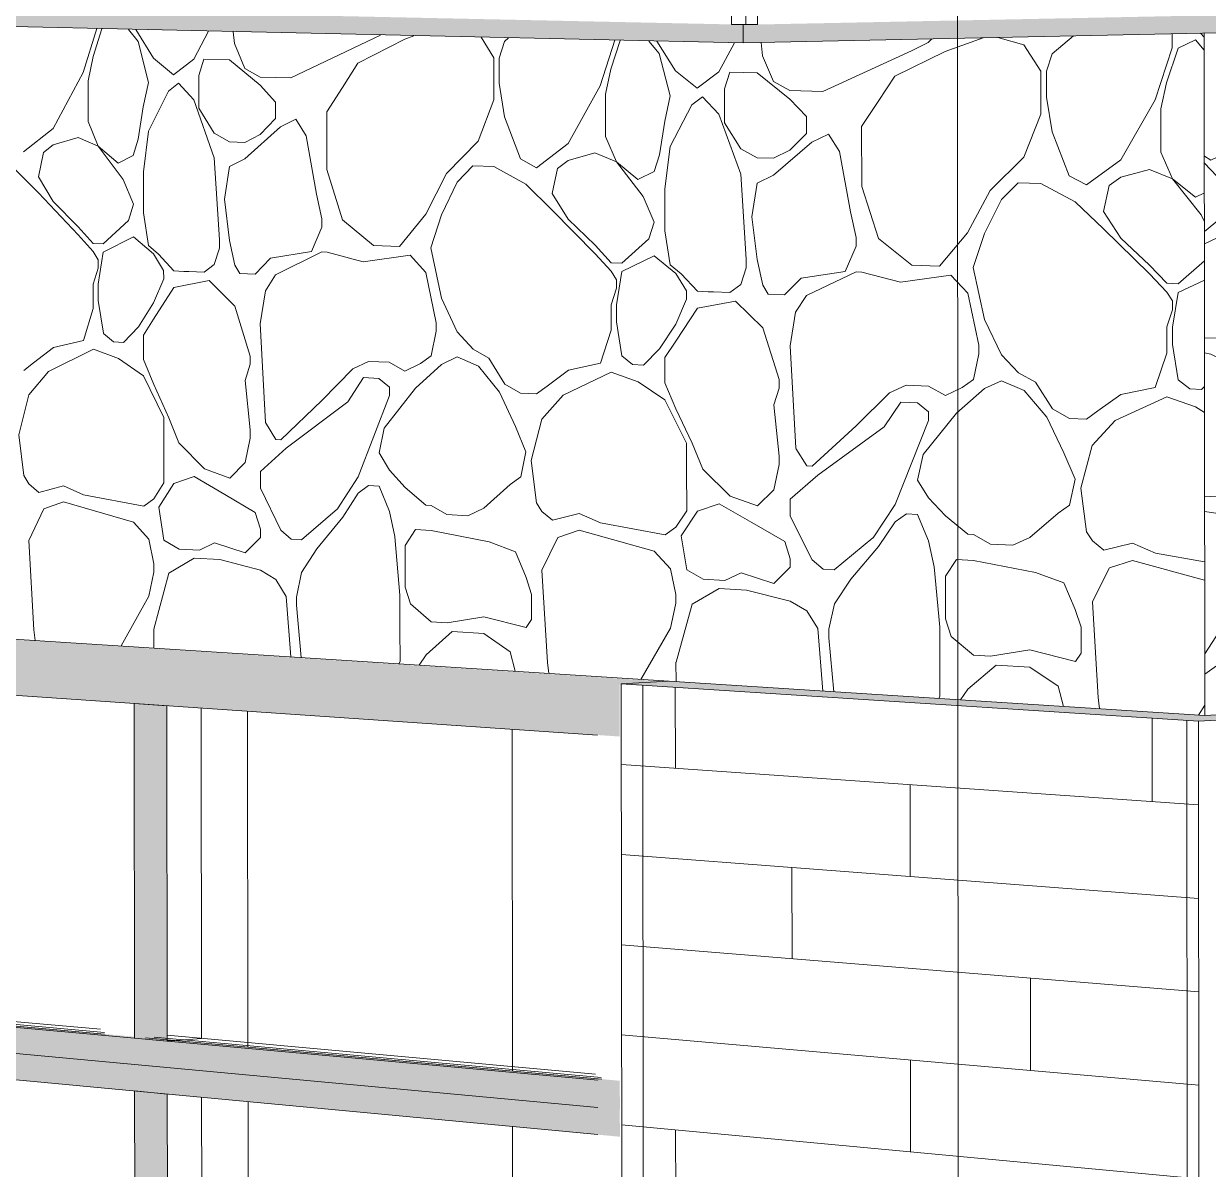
# Model space of a CAD drawing. Header units: inches. Extents: x 5690 to 5695, y -585 to 907.
# Drawn here: x 5691.5882 to 5691.6791, y 126.4581 to 126.546 of the extents above; entities that cross this region are included whole.
import ezdxf

# ---------------------------------------------------------------- set-up
doc = ezdxf.new("R2010")
doc.units = ezdxf.units.IN
doc.header["$MEASUREMENT"] = 0
for name, color, linetype, lineweight in [('A-CLNG', 13, 'Continuous', 13), ('A-DETL', 90, 'Continuous', 9), ('A-DOOR', 31, 'Continuous', 13), ('A-DOOR-2', 31, 'Continuous', 9), ('A-WALL-PATT-1', 111, 'Continuous', 9), ('G-ANNO-SYMB-1', 111, 'Continuous', 9), ('I-WALL', 2, 'Continuous', 13), ('S-FNDN', 32, 'Continuous', 13), ('S-FNDN-1', 32, 'Continuous', 9)]:
    doc.layers.add(name, color=color, linetype=linetype, lineweight=lineweight)

# ---------------------------------------------------------------- blocks, each defined once
blk = doc.blocks.new('FP_60-3D View 1 Copy 1')
at = {"layer": 'A-WALL-PATT-1'}
for p, q in [((8147.497825, 126.488844), (8147.49782, 126.495053)), ((8147.534431, 126.486282), (8147.534426, 126.492685)), ((8147.493679, 126.489134), (8147.53798, 126.486034)), ((8147.515852, 126.480544), (8147.515847, 126.487583)), ((8147.493685, 126.482225), (8147.537984, 126.478864)), ((8147.506778, 126.474247), (8147.506772, 126.481232)), ((8147.49369, 126.475317), (8147.537989, 126.471695)), ((8147.525081, 126.465658), (8147.525076, 126.472751)), ((8147.493696, 126.46841), (8147.537993, 126.464526)), ((8147.515867, 126.459428), (8147.515862, 126.466466)), ((8147.493701, 126.461503), (8147.537998, 126.457357)), ((8147.497852, 126.454184), (8147.497846, 126.461115))]:
    blk.add_line(p, q, dxfattribs=at)
blk = doc.blocks.new('FP_67-3D View 1 Copy 1')
at = {"layer": 'A-DOOR-2'}
for p, q in [((8147.426479, 126.470959), (8147.426453, 126.495858)), ((8147.445421, 126.469241), (8147.445396, 126.494567)), ((8147.465024, 126.467463), (8147.465001, 126.493231)), ((8147.485325, 126.465621), (8147.485303, 126.491848))]:
    blk.add_line(p, q, dxfattribs=at)
blk = doc.blocks.new('FP_68-3D View 1 Copy 1')
at = {"layer": 'A-DOOR-2'}
for p, q in [((8147.426514, 126.43792), (8147.426483, 126.46691)), ((8147.445453, 126.435634), (8147.445425, 126.465122)), ((8147.465055, 126.433269), (8147.465028, 126.463272)), ((8147.485354, 126.43082), (8147.485329, 126.461356))]:
    blk.add_line(p, q, dxfattribs=at)
blk = doc.blocks.new('FP_74-3D View 1 Copy 1')
at = {"layer": 'A-WALL-PATT-1'}
for p, q in [((8147.453414, 126.5456), (8147.452373, 126.542231)), ((8147.453139, 126.543459), (8147.453798, 126.545592)), ((8147.45586, 126.545545), (8147.456603, 126.544625)), ((8147.457765, 126.543346), (8147.456431, 126.545532)), ((8147.456603, 126.544625), (8147.457379, 126.541477)), ((8147.461985, 126.545407), (8147.460869, 126.54327)), ((8147.463896, 126.545365), (8147.46399, 126.544455)), ((8147.474655, 126.544841), (8147.468314, 126.541825)), ((8147.473462, 126.542963), (8147.477052, 126.544786)), ((8147.475185, 126.545111), (8147.474655, 126.544841)), ((8147.477052, 126.544786), (8147.477762, 126.545053)), ((8147.482909, 126.544937), (8147.483899, 126.54335)), ((8147.484304, 126.54334), (8147.484709, 126.544612)), ((8147.484708, 126.544612), (8147.485024, 126.54489)), ((8147.493176, 126.544706), (8147.49206, 126.54122)), ((8147.492881, 126.54249), (8147.493588, 126.544697)), ((8147.495798, 126.544648), (8147.496595, 126.543695)), ((8147.497839, 126.542369), (8147.49641, 126.544634)), ((8147.504405, 126.544526), (8147.504514, 126.543512)), ((8147.517238, 126.544532), (8147.515954, 126.543903)), ((8147.517516, 126.544811), (8147.517238, 126.544532)), ((8147.518526, 126.543844), (8147.521438, 126.544896)), ((8147.52258, 126.544921), (8147.524571, 126.54437)), ((8147.526745, 126.543657), (8147.528382, 126.545047)), ((8147.535963, 126.544117), (8147.535962, 126.545212)), ((8147.536405, 126.544108), (8147.537734, 126.544748)), ((8147.537734, 126.544748), (8147.53842, 126.543957)), ((8147.538419, 126.544952), (8147.53814, 126.545259)), ((8147.463991, 126.544453), (8147.464775, 126.542545)), ((8147.496595, 126.543695), (8147.497426, 126.540435)), ((8147.502366, 126.544502), (8147.501167, 126.542287)), ((8147.515954, 126.543903), (8147.50915, 126.540784)), ((8147.514673, 126.541959), (8147.518526, 126.543844)), ((8147.524571, 126.54437), (8147.525876, 126.542349)), ((8147.526311, 126.542339), (8147.526746, 126.543657)), ((8147.535963, 126.544117), (8147.53464, 126.540135)), ((8147.535523, 126.54145), (8147.536405, 126.544107)), ((8147.452757, 126.541598), (8147.453139, 126.543459)), ((8147.459316, 126.542054), (8147.457765, 126.543346)), ((8147.46087, 126.54327), (8147.459316, 126.542054)), ((8147.46126, 126.542004), (8147.461648, 126.543251)), ((8147.461648, 126.543251), (8147.4636, 126.543204)), ((8147.4636, 126.543204), (8147.465953, 126.541254)), ((8147.472271, 126.54109), (8147.473462, 126.542963)), ((8147.483899, 126.54335), (8147.483901, 126.541428)), ((8147.484306, 126.541417), (8147.484304, 126.54334)), ((8147.504514, 126.54351), (8147.505356, 126.541533)), ((8147.452373, 126.542232), (8147.450082, 126.537937)), ((8147.461262, 126.539492), (8147.46126, 126.542004)), ((8147.464775, 126.542545), (8147.465953, 126.541885)), ((8147.468314, 126.541825), (8147.465953, 126.541885)), ((8147.492471, 126.540564), (8147.492881, 126.54249)), ((8147.499502, 126.54103), (8147.497839, 126.542369)), ((8147.501168, 126.542288), (8147.499502, 126.54103)), ((8147.501586, 126.540977), (8147.502003, 126.542268)), ((8147.502003, 126.542268), (8147.504096, 126.542217)), ((8147.504096, 126.542217), (8147.506619, 126.540195)), ((8147.513395, 126.540019), (8147.514673, 126.541959)), ((8147.525876, 126.542349), (8147.525878, 126.540358)), ((8147.526313, 126.540347), (8147.526311, 126.542339)), ((8147.45276, 126.53848), (8147.452757, 126.541598)), ((8147.457379, 126.541477), (8147.456994, 126.53961)), ((8147.459705, 126.541417), (8147.458929, 126.54081)), ((8147.460872, 126.540131), (8147.459705, 126.541417)), ((8147.465953, 126.541254), (8147.467134, 126.539961)), ((8147.471083, 126.53922), (8147.472271, 126.54109)), ((8147.483901, 126.541428), (8147.483902, 126.540146)), ((8147.484714, 126.538843), (8147.484306, 126.541418)), ((8147.49206, 126.541221), (8147.489604, 126.536777)), ((8147.501588, 126.538375), (8147.501586, 126.540977)), ((8147.505356, 126.541533), (8147.506618, 126.540849)), ((8147.535082, 126.539454), (8147.535523, 126.54145)), ((8147.458929, 126.540811), (8147.457383, 126.537722)), ((8147.462436, 126.535685), (8147.460873, 126.540129)), ((8147.483902, 126.540146), (8147.48269, 126.536979)), ((8147.492474, 126.537337), (8147.492471, 126.540564)), ((8147.497426, 126.540435), (8147.497013, 126.538502)), ((8147.499919, 126.54037), (8147.499087, 126.539743)), ((8147.50117, 126.539037), (8147.499919, 126.54037)), ((8147.50915, 126.540784), (8147.506618, 126.540849)), ((8147.506619, 126.540195), (8147.507884, 126.538855)), ((8147.51212, 126.538084), (8147.513395, 126.540019)), ((8147.525878, 126.540358), (8147.525878, 126.53903)), ((8147.52675, 126.537679), (8147.526313, 126.540347)), ((8147.534641, 126.540135), (8147.532002, 126.535532)), ((8147.456994, 126.53961), (8147.45661, 126.537118)), ((8147.462434, 126.537573), (8147.461262, 126.539492)), ((8147.467134, 126.539961), (8147.467134, 126.539329)), ((8147.467134, 126.539329), (8147.467135, 126.538698)), ((8147.471087, 126.534785), (8147.471083, 126.53922)), ((8147.499087, 126.539743), (8147.497429, 126.536546)), ((8147.535084, 126.53611), (8147.535082, 126.539454)), ((8147.453529, 126.536587), (8147.45276, 126.53848)), ((8147.467135, 126.538698), (8147.465957, 126.53747)), ((8147.467529, 126.538055), (8147.468711, 126.538653)), ((8147.468711, 126.538653), (8147.469502, 126.537366)), ((8147.484714, 126.538843), (8147.485935, 126.5356)), ((8147.485935, 126.5356), (8147.484714, 126.538843)), ((8147.497013, 126.538502), (8147.496601, 126.535923)), ((8147.502846, 126.534432), (8147.501171, 126.539035)), ((8147.502844, 126.536387), (8147.501588, 126.538375)), ((8147.507884, 126.538855), (8147.507885, 126.538201)), ((8147.507885, 126.538201), (8147.507885, 126.537547)), ((8147.525878, 126.53903), (8147.524577, 126.535749)), ((8147.447797, 126.536141), (8147.450081, 126.537936)), ((8147.450082, 126.536692), (8147.451994, 126.537257)), ((8147.451994, 126.537256), (8147.453529, 126.536587)), ((8147.457383, 126.537721), (8147.456999, 126.534604)), ((8147.463606, 126.536909), (8147.462434, 126.537573)), ((8147.464781, 126.535614), (8147.467528, 126.538055)), ((8147.465957, 126.53747), (8147.464781, 126.536874)), ((8147.469502, 126.537366), (8147.470296, 126.532911)), ((8147.493298, 126.535376), (8147.492474, 126.537337)), ((8147.507885, 126.537547), (8147.506622, 126.536276)), ((8147.508308, 126.536881), (8147.509576, 126.537499)), ((8147.509576, 126.537499), (8147.510424, 126.536165)), ((8147.512124, 126.53349), (8147.51212, 126.538084)), ((8147.52675, 126.537679), (8147.52806, 126.534317)), ((8147.52806, 126.534317), (8147.52675, 126.537679)), ((8147.44932, 126.536093), (8147.450082, 126.536692)), ((8147.455069, 126.53529), (8147.453529, 126.536587)), ((8147.453529, 126.536587), (8147.455456, 126.534029)), ((8147.45661, 126.537118), (8147.456225, 126.535879)), ((8147.464781, 126.536874), (8147.463606, 126.536909)), ((8147.48269, 126.536979), (8147.480272, 126.534495)), ((8147.487156, 126.53492), (8147.489604, 126.536776)), ((8147.497429, 126.536546), (8147.497017, 126.533319)), ((8147.504101, 126.535699), (8147.502844, 126.536387)), ((8147.50536, 126.534355), (8147.508307, 126.53688)), ((8147.44894, 126.534241), (8147.44932, 126.536093)), ((8147.456225, 126.535879), (8147.455069, 126.53529)), ((8147.462831, 126.52939), (8147.462435, 126.535692)), ((8147.463608, 126.535021), (8147.464782, 126.535614)), ((8147.485935, 126.5356), (8147.487156, 126.53492)), ((8147.488788, 126.53487), (8147.489605, 126.535488)), ((8147.489605, 126.535488), (8147.491653, 126.536071)), ((8147.491653, 126.536071), (8147.493298, 126.535376)), ((8147.496601, 126.535923), (8147.496188, 126.53464)), ((8147.50536, 126.535661), (8147.504101, 126.535699)), ((8147.506622, 126.536276), (8147.50536, 126.535661)), ((8147.510424, 126.536165), (8147.511275, 126.53155)), ((8147.524577, 126.535749), (8147.521981, 126.533179)), ((8147.529372, 126.533611), (8147.532001, 126.535531)), ((8147.535969, 126.534076), (8147.535084, 126.53611)), ((8147.447038, 126.534924), (8147.448942, 126.532999)), ((8147.456999, 126.534604), (8147.457001, 126.532727)), ((8147.463219, 126.532517), (8147.463608, 126.535021)), ((8147.47228, 126.530942), (8147.471087, 126.534785)), ((8147.481078, 126.533831), (8147.482288, 126.535071)), ((8147.482288, 126.535071), (8147.483906, 126.535021)), ((8147.483906, 126.535021), (8147.486343, 126.533662)), ((8147.488381, 126.532953), (8147.488788, 126.53487)), ((8147.494948, 126.534032), (8147.493298, 126.535376)), ((8147.493298, 126.535376), (8147.495362, 126.532725)), ((8147.496188, 126.53464), (8147.494948, 126.534032)), ((8147.532002, 126.534197), (8147.534202, 126.534798)), ((8147.534202, 126.534798), (8147.535969, 126.534076)), ((8147.450086, 126.532338), (8147.44894, 126.534241)), ((8147.455456, 126.534028), (8147.456229, 126.532127)), ((8147.480272, 126.534496), (8147.478667, 126.531358)), ((8147.479872, 126.531316), (8147.481078, 126.533831)), ((8147.486343, 126.533662), (8147.488382, 126.531667)), ((8147.503268, 126.527913), (8147.502845, 126.534439)), ((8147.503685, 126.53115), (8147.504102, 126.533743)), ((8147.504102, 126.533743), (8147.505361, 126.534356)), ((8147.522846, 126.53249), (8147.524145, 126.533774)), ((8147.524145, 126.533774), (8147.525882, 126.53372)), ((8147.525882, 126.53372), (8147.528498, 126.532308)), ((8147.52806, 126.534317), (8147.529372, 126.533611)), ((8147.531124, 126.533557), (8147.532002, 126.534197)), ((8147.535969, 126.534077), (8147.538186, 126.531327)), ((8147.537742, 126.532682), (8147.535969, 126.534076)), ((8147.448941, 126.532999), (8147.452001, 126.529781)), ((8147.457001, 126.532727), (8147.457002, 126.531475)), ((8147.470296, 126.532911), (8147.470694, 126.530998)), ((8147.489608, 126.530982), (8147.488381, 126.532953)), ((8147.495362, 126.532725), (8147.496191, 126.530756)), ((8147.497017, 126.533319), (8147.497018, 126.531375)), ((8147.513403, 126.529508), (8147.512124, 126.53349)), ((8147.521981, 126.533179), (8147.520257, 126.52993)), ((8147.530687, 126.531571), (8147.531124, 126.533557)), ((8147.538427, 126.533005), (8147.537742, 126.532682)), ((8147.452001, 126.530404), (8147.450086, 126.532338)), ((8147.456229, 126.532127), (8147.455844, 126.53089)), ((8147.463613, 126.529356), (8147.463219, 126.532516)), ((8147.521551, 126.529886), (8147.522846, 126.53249)), ((8147.528498, 126.532308), (8147.530688, 126.530239)), ((8147.455844, 126.53089), (8147.453921, 126.529086)), ((8147.457002, 126.531476), (8147.457391, 126.528958)), ((8147.470694, 126.530998), (8147.470694, 126.530364)), ((8147.474668, 126.528953), (8147.47228, 126.530942)), ((8147.478667, 126.531357), (8147.476665, 126.52888)), ((8147.479071, 126.528792), (8147.479872, 126.531316)), ((8147.488381, 126.531668), (8147.491659, 126.528333)), ((8147.491659, 126.528977), (8147.489608, 126.530982)), ((8147.497018, 126.531375), (8147.497019, 126.53008)), ((8147.504107, 126.527877), (8147.503685, 126.53115)), ((8147.511275, 126.53155), (8147.511701, 126.529568)), ((8147.532005, 126.529527), (8147.530687, 126.531571)), ((8147.538187, 126.531326), (8147.538428, 126.530771)), ((8147.453152, 126.529115), (8147.452001, 126.530404)), ((8147.470694, 126.530364), (8147.469905, 126.528494)), ((8147.496191, 126.530756), (8147.495778, 126.529476)), ((8147.497019, 126.53008), (8147.497436, 126.527474)), ((8147.530687, 126.530239), (8147.534207, 126.526778)), ((8147.452001, 126.529781), (8147.453153, 126.528491)), ((8147.453921, 126.529086), (8147.453152, 126.529115)), ((8147.453921, 126.528462), (8147.456231, 126.529626)), ((8147.456231, 126.529626), (8147.457779, 126.528317)), ((8147.462832, 126.528756), (8147.462831, 126.529385)), ((8147.464006, 126.527453), (8147.463613, 126.529357)), ((8147.495778, 126.529476), (8147.493716, 126.527611)), ((8147.511702, 126.529568), (8147.511702, 126.528912)), ((8147.515966, 126.527444), (8147.513403, 126.529508)), ((8147.520257, 126.52993), (8147.518108, 126.527366)), ((8147.52069, 126.527272), (8147.521551, 126.529886)), ((8147.534207, 126.527446), (8147.532005, 126.529527)), ((8147.453537, 126.527853), (8147.453153, 126.528491)), ((8147.453539, 126.525982), (8147.453921, 126.528462)), ((8147.457391, 126.528958), (8147.458166, 126.528303)), ((8147.457779, 126.528317), (8147.458554, 126.527035)), ((8147.458166, 126.528303), (8147.45933, 126.527005)), ((8147.462443, 126.527513), (8147.462832, 126.528756)), ((8147.469905, 126.528494), (8147.466751, 126.52798)), ((8147.470696, 126.528464), (8147.467146, 126.526702)), ((8147.471092, 126.52845), (8147.470696, 126.528464)), ((8147.473873, 126.527712), (8147.471092, 126.52845)), ((8147.477466, 126.528213), (8147.473873, 126.527712)), ((8147.476665, 126.52888), (8147.474668, 126.528953)), ((8147.478671, 126.526893), (8147.477466, 126.528213)), ((8147.479878, 126.524932), (8147.47907, 126.528792)), ((8147.492893, 126.527641), (8147.491659, 126.528977)), ((8147.49166, 126.528332), (8147.492894, 126.526996)), ((8147.493717, 126.526965), (8147.496193, 126.528166)), ((8147.496193, 126.528166), (8147.497851, 126.526809)), ((8147.511702, 126.528912), (8147.510855, 126.526975)), ((8147.453538, 126.527229), (8147.453537, 126.527853)), ((8147.461663, 126.526914), (8147.462443, 126.527513)), ((8147.464398, 126.526809), (8147.464006, 126.527453)), ((8147.466751, 126.52798), (8147.465574, 126.526763)), ((8147.493716, 126.527611), (8147.492893, 126.527641)), ((8147.497436, 126.527473), (8147.498266, 126.526794)), ((8147.502851, 126.52597), (8147.503269, 126.527257)), ((8147.503269, 126.527257), (8147.503269, 126.527908)), ((8147.504528, 126.525906), (8147.504107, 126.527877)), ((8147.518108, 126.527366), (8147.515966, 126.527444)), ((8147.521556, 126.523272), (8147.52069, 126.527272)), ((8147.535532, 126.52606), (8147.534207, 126.527446)), ((8147.53843, 126.527781), (8147.536417, 126.526028)), ((8147.453538, 126.527229), (8147.453155, 126.525997)), ((8147.458555, 126.526408), (8147.457782, 126.52456)), ((8147.458554, 126.527035), (8147.458555, 126.526408)), ((8147.45933, 126.527005), (8147.460107, 126.526975)), ((8147.460107, 126.526975), (8147.460496, 126.52696)), ((8147.460496, 126.52696), (8147.461663, 126.526914)), ((8147.465574, 126.526763), (8147.464398, 126.526809)), ((8147.467146, 126.526702), (8147.46636, 126.525471)), ((8147.479477, 126.523034), (8147.478671, 126.526894)), ((8147.493306, 126.526335), (8147.492894, 126.526996)), ((8147.493307, 126.524397), (8147.493717, 126.526965)), ((8147.497851, 126.526809), (8147.498682, 126.525481)), ((8147.498266, 126.526794), (8147.499514, 126.525448)), ((8147.507472, 126.526447), (8147.506209, 126.525189)), ((8147.510855, 126.526975), (8147.507472, 126.526447)), ((8147.511703, 126.526944), (8147.507895, 126.525124)), ((8147.512128, 126.526928), (8147.511703, 126.526944)), ((8147.515112, 126.52616), (8147.512128, 126.526928)), ((8147.518968, 126.526675), (8147.515111, 126.52616)), ((8147.52026, 126.525305), (8147.518968, 126.526675)), ((8147.534208, 126.526778), (8147.535533, 126.525391)), ((8147.453155, 126.525997), (8147.453156, 126.52475)), ((8147.453539, 126.525982), (8147.45354, 126.524734)), ((8147.457783, 126.523308), (8147.459331, 126.525751)), ((8147.459331, 126.525751), (8147.462054, 126.526271)), ((8147.462054, 126.526271), (8147.464009, 126.524305)), ((8147.46636, 126.525471), (8147.46597, 126.522964)), ((8147.493306, 126.525689), (8147.492896, 126.524414)), ((8147.493306, 126.525689), (8147.493306, 126.526335)), ((8147.498682, 126.525481), (8147.498683, 126.524832)), ((8147.499514, 126.525448), (8147.500347, 126.525416)), ((8147.502016, 126.525351), (8147.502851, 126.52597)), ((8147.504948, 126.525238), (8147.504528, 126.525906)), ((8147.536417, 126.526028), (8147.535532, 126.52606)), ((8147.536417, 126.525358), (8147.538431, 126.526298)), ((8147.453156, 126.52475), (8147.453157, 126.524126)), ((8147.45354, 126.524735), (8147.453927, 126.522223)), ((8147.457782, 126.52456), (8147.456624, 126.522731)), ((8147.481088, 126.522328), (8147.479878, 126.524932)), ((8147.498683, 126.524832), (8147.497854, 126.52292)), ((8147.499515, 126.52415), (8147.502434, 126.524684)), ((8147.500347, 126.525416), (8147.500764, 126.5254)), ((8147.500764, 126.5254), (8147.502016, 126.525351)), ((8147.502434, 126.524684), (8147.50453, 126.522646)), ((8147.506209, 126.525189), (8147.504948, 126.525238)), ((8147.507895, 126.525124), (8147.507052, 126.52385)), ((8147.521125, 126.521306), (8147.52026, 126.525306)), ((8147.535975, 126.524705), (8147.535533, 126.525391)), ((8147.535976, 126.524036), (8147.535975, 126.524705)), ((8147.535977, 126.522697), (8147.536417, 126.525358)), ((8147.453157, 126.524126), (8147.452392, 126.521665)), ((8147.464009, 126.524305), (8147.465187, 126.520476)), ((8147.492896, 126.524414), (8147.492897, 126.523123)), ((8147.493307, 126.524397), (8147.493308, 126.523106)), ((8147.497855, 126.521623), (8147.499515, 126.52415)), ((8147.507052, 126.52385), (8147.506633, 126.521254)), ((8147.535976, 126.524036), (8147.535535, 126.522715)), ((8147.455467, 126.521531), (8147.456624, 126.522731)), ((8147.457011, 126.522089), (8147.457783, 126.523308)), ((8147.46597, 126.522969), (8147.466369, 126.515382)), ((8147.479478, 126.522396), (8147.479477, 126.523034)), ((8147.492897, 126.523123), (8147.492897, 126.522477)), ((8147.493308, 126.523106), (8147.493722, 126.520506)), ((8147.497854, 126.52292), (8147.496612, 126.521028)), ((8147.522854, 126.520572), (8147.521556, 126.523272)), ((8147.535535, 126.522715), (8147.535535, 126.521377)), ((8147.453927, 126.522222), (8147.454697, 126.521565)), ((8147.457013, 126.520212), (8147.457011, 126.522089)), ((8147.479078, 126.520499), (8147.479478, 126.522396)), ((8147.4823, 126.520998), (8147.481088, 126.522328)), ((8147.492897, 126.522477), (8147.492077, 126.519931)), ((8147.50453, 126.522646), (8147.505793, 126.518679)), ((8147.535977, 126.522697), (8147.535978, 126.521359)), ((8147.450097, 126.521144), (8147.448573, 126.519969)), ((8147.449717, 126.519296), (8147.45316, 126.521008)), ((8147.452392, 126.521665), (8147.450097, 126.521144)), ((8147.45316, 126.521008), (8147.455083, 126.520298)), ((8147.454697, 126.521565), (8147.455467, 126.521531)), ((8147.483513, 126.520305), (8147.4823, 126.520998)), ((8147.495373, 126.519787), (8147.496612, 126.521028)), ((8147.497027, 126.520362), (8147.497855, 126.521623)), ((8147.506633, 126.521259), (8147.50706, 126.513401)), ((8147.521126, 126.520645), (8147.521125, 126.521306)), ((8147.535535, 126.521377), (8147.535536, 126.520708)), ((8147.535977, 126.521359), (8147.536422, 126.518663)), ((8147.455083, 126.520298), (8147.457014, 126.518961)), ((8147.457788, 126.518299), (8147.457013, 126.520212)), ((8147.465187, 126.520476), (8147.465188, 126.519846)), ((8147.474278, 126.520074), (8147.473084, 126.519492)), ((8147.475873, 126.520003), (8147.474278, 126.520074)), ((8147.477074, 126.519313), (8147.475873, 126.520003)), ((8147.478275, 126.519897), (8147.479078, 126.520499)), ((8147.479882, 126.519826), (8147.48109, 126.520411)), ((8147.48109, 126.520411), (8147.482705, 126.519701)), ((8147.484731, 126.518329), (8147.483513, 126.520305)), ((8147.493722, 126.520505), (8147.494547, 126.519823)), ((8147.497029, 126.518419), (8147.497027, 126.520362)), ((8147.520696, 126.51868), (8147.521126, 126.520645)), ((8147.524155, 126.519192), (8147.522854, 126.520572)), ((8147.535536, 126.520708), (8147.534654, 126.51807)), ((8147.448573, 126.519969), (8147.447813, 126.519383)), ((8147.448195, 126.517503), (8147.449717, 126.519296)), ((8147.465188, 126.519846), (8147.464797, 126.518603)), ((8147.473084, 126.519492), (8147.470706, 126.517065)), ((8147.477074, 126.519313), (8147.478275, 126.519897)), ((8147.477876, 126.518003), (8147.479882, 126.519826)), ((8147.482705, 126.519701), (8147.484326, 126.517707)), ((8147.489618, 126.519395), (8147.487985, 126.518181)), ((8147.489211, 126.517482), (8147.4929, 126.519249)), ((8147.492077, 126.519931), (8147.489618, 126.519395)), ((8147.4929, 126.519249), (8147.494961, 126.518512)), ((8147.494547, 126.519823), (8147.495373, 126.519787)), ((8147.525458, 126.518472), (8147.524155, 126.519192)), ((8147.457014, 126.518961), (8147.458565, 126.515757)), ((8147.458952, 126.515738), (8147.457788, 126.518299)), ((8147.464797, 126.518605), (8147.465192, 126.514806)), ((8147.472689, 126.516972), (8147.47388, 126.518821)), ((8147.47388, 126.518821), (8147.475076, 126.518767)), ((8147.475076, 126.518767), (8147.475875, 126.518095)), ((8147.485949, 126.517632), (8147.484731, 126.518329)), ((8147.487985, 126.518181), (8147.48717, 126.517576)), ((8147.494961, 126.518512), (8147.49703, 126.517123)), ((8147.497859, 126.516437), (8147.497029, 126.518419)), ((8147.505793, 126.518679), (8147.505794, 126.518026)), ((8147.515545, 126.518247), (8147.514264, 126.517647)), ((8147.517257, 126.518172), (8147.515545, 126.518247)), ((8147.518545, 126.517455), (8147.517257, 126.518172)), ((8147.519835, 126.518057), (8147.520696, 126.51868)), ((8147.521559, 126.517981), (8147.522856, 126.518586)), ((8147.522856, 126.518586), (8147.52459, 126.517847)), ((8147.526764, 126.516422), (8147.525458, 126.518472)), ((8147.536422, 126.518662), (8147.537308, 126.517954)), ((8147.447437, 126.514437), (8147.448195, 126.517503)), ((8147.475875, 126.517459), (8147.474681, 126.514337)), ((8147.475478, 126.514934), (8147.477876, 126.518003)), ((8147.475875, 126.518095), (8147.475876, 126.517459)), ((8147.484326, 126.517707), (8147.485545, 126.515085)), ((8147.48717, 126.517576), (8147.485949, 126.517632)), ((8147.487579, 126.51563), (8147.489211, 126.517482)), ((8147.505794, 126.518026), (8147.505374, 126.51674)), ((8147.514264, 126.517647), (8147.511712, 126.515138)), ((8147.518545, 126.517455), (8147.519835, 126.518057)), ((8147.519406, 126.516096), (8147.521559, 126.517981)), ((8147.52459, 126.517847), (8147.526329, 126.515778)), ((8147.532013, 126.517518), (8147.530259, 126.516264)), ((8147.531575, 126.515537), (8147.535538, 126.517362)), ((8147.534655, 126.51807), (8147.532013, 126.517519)), ((8147.535538, 126.517362), (8147.537752, 126.516594)), ((8147.537308, 126.517954), (8147.538195, 126.517915)), ((8147.538195, 126.517915), (8147.538436, 126.518148)), ((8147.470706, 126.517066), (8147.46755, 126.514057)), ((8147.467945, 126.513405), (8147.472689, 126.516972)), ((8147.49703, 126.517123), (8147.498692, 126.513804)), ((8147.499107, 126.513783), (8147.497859, 126.516437)), ((8147.505374, 126.516742), (8147.505797, 126.512807)), ((8147.513839, 126.515038), (8147.515118, 126.516951)), ((8147.515118, 126.516951), (8147.516401, 126.516892)), ((8147.516401, 126.516892), (8147.517258, 126.516195)), ((8147.528073, 126.515698), (8147.526764, 126.516422)), ((8147.537752, 126.516594), (8147.538438, 126.516149)), ((8147.458565, 126.515757), (8147.458566, 126.513877)), ((8147.45973, 126.513819), (8147.458952, 126.515738)), ((8147.486767, 126.512458), (8147.487579, 126.51563)), ((8147.517259, 126.515536), (8147.515976, 126.512304)), ((8147.516832, 126.512921), (8147.519406, 126.516096)), ((8147.517258, 126.516195), (8147.517259, 126.515536)), ((8147.526329, 126.515778), (8147.527638, 126.513059)), ((8147.529384, 126.515638), (8147.528073, 126.515698)), ((8147.530259, 126.516264), (8147.529384, 126.515638)), ((8147.529823, 126.51362), (8147.531575, 126.515537)), ((8147.465192, 126.514804), (8147.465193, 126.514174)), ((8147.466369, 126.515377), (8147.467157, 126.514076)), ((8147.475081, 126.513046), (8147.475478, 126.514934)), ((8147.485545, 126.515085), (8147.48636, 126.51312)), ((8147.511712, 126.515138), (8147.508326, 126.512027)), ((8147.508749, 126.511352), (8147.513839, 126.515038)), ((8147.447821, 126.511315), (8147.447437, 126.514437)), ((8147.458566, 126.513877), (8147.458569, 126.510745)), ((8147.461677, 126.511836), (8147.45973, 126.513819)), ((8147.465193, 126.514174), (8147.464803, 126.512304)), ((8147.467157, 126.514076), (8147.46755, 126.514057)), ((8147.474681, 126.514337), (8147.473489, 126.511222)), ((8147.498692, 126.513804), (8147.498693, 126.511858)), ((8147.499941, 126.511795), (8147.499107, 126.513783)), ((8147.52895, 126.510335), (8147.529823, 126.51362)), ((8147.46598, 126.511612), (8147.467945, 126.513405)), ((8147.47588, 126.511734), (8147.475081, 126.513046)), ((8147.48636, 126.51312), (8147.485955, 126.511216)), ((8147.505798, 126.512805), (8147.505798, 126.512153)), ((8147.50706, 126.513396), (8147.507904, 126.512048)), ((8147.516405, 126.510966), (8147.516832, 126.512921)), ((8147.527638, 126.513059), (8147.528513, 126.511022)), ((8147.46363, 126.511105), (8147.461677, 126.511836)), ((8147.464803, 126.512303), (8147.46363, 126.511105)), ((8147.487177, 126.509225), (8147.486767, 126.512457)), ((8147.498693, 126.511858), (8147.498696, 126.508614)), ((8147.502028, 126.509738), (8147.499941, 126.511795)), ((8147.505798, 126.512153), (8147.505379, 126.510217)), ((8147.507904, 126.512048), (8147.508326, 126.512027)), ((8147.515976, 126.512304), (8147.514697, 126.50908)), ((8147.448202, 126.510674), (8147.447821, 126.511315)), ((8147.459345, 126.510703), (8147.460899, 126.511249)), ((8147.460899, 126.511249), (8147.46324, 126.509868)), ((8147.465981, 126.510351), (8147.46598, 126.511612)), ((8147.473489, 126.511222), (8147.471902, 126.508769)), ((8147.477081, 126.510399), (8147.47588, 126.511734)), ((8147.485955, 126.511216), (8147.485143, 126.510616)), ((8147.506642, 126.509499), (8147.508749, 126.511352)), ((8147.517263, 126.509605), (8147.516405, 126.510966)), ((8147.528513, 126.511022), (8147.528077, 126.509049)), ((8147.448964, 126.510012), (8147.448202, 126.510674)), ((8147.450871, 126.510531), (8147.448964, 126.510012)), ((8147.452403, 126.509826), (8147.450871, 126.510531)), ((8147.458569, 126.510745), (8147.457796, 126.509534)), ((8147.458184, 126.508886), (8147.459345, 126.510703)), ((8147.467557, 126.50711), (8147.465981, 126.510351)), ((8147.474286, 126.510545), (8147.47349, 126.509953)), ((8147.475083, 126.510504), (8147.474286, 126.510545)), ((8147.475883, 126.508553), (8147.475083, 126.510503)), ((8147.478686, 126.509039), (8147.477081, 126.510399)), ((8147.485143, 126.510616), (8147.483118, 126.508801)), ((8147.505379, 126.510216), (8147.504121, 126.508978)), ((8147.52939, 126.506984), (8147.52895, 126.510334)), ((8147.449346, 126.508749), (8147.450873, 126.509287)), ((8147.450873, 126.509287), (8147.456252, 126.507742)), ((8147.457023, 126.50895), (8147.452403, 126.509826)), ((8147.457796, 126.509534), (8147.457023, 126.50895)), ((8147.46324, 126.509868), (8147.46559, 126.508481)), ((8147.47349, 126.509953), (8147.4723, 126.508114)), ((8147.487585, 126.508562), (8147.487177, 126.509226)), ((8147.499527, 126.50857), (8147.501193, 126.509132)), ((8147.501193, 126.509132), (8147.503703, 126.507697)), ((8147.504121, 126.508978), (8147.502028, 126.509738)), ((8147.506643, 126.508192), (8147.506642, 126.509499)), ((8147.514697, 126.50908), (8147.512994, 126.506542)), ((8147.518551, 126.50822), (8147.517263, 126.509605)), ((8147.448206, 126.506329), (8147.449346, 126.508749)), ((8147.458573, 126.50636), (8147.458184, 126.508887)), ((8147.46559, 126.508481), (8147.465984, 126.507198)), ((8147.471902, 126.508769), (8147.469134, 126.50639)), ((8147.476284, 126.506623), (8147.475883, 126.508554)), ((8147.479087, 126.509018), (8147.478686, 126.509039)), ((8147.480294, 126.508314), (8147.479087, 126.509018)), ((8147.481907, 126.508227), (8147.480294, 126.508314)), ((8147.483118, 126.508801), (8147.481907, 126.508227)), ((8147.488401, 126.507875), (8147.487585, 126.508562)), ((8147.490445, 126.508408), (8147.488401, 126.507875)), ((8147.492087, 126.507675), (8147.490446, 126.508408)), ((8147.498696, 126.508614), (8147.497866, 126.507362)), ((8147.498282, 126.506691), (8147.499527, 126.50857)), ((8147.508332, 126.504833), (8147.506643, 126.508192)), ((8147.515552, 126.508377), (8147.514698, 126.507765)), ((8147.516407, 126.508332), (8147.515552, 126.508377)), ((8147.517265, 126.506311), (8147.516407, 126.508332)), ((8147.520273, 126.506808), (8147.518551, 126.50822)), ((8147.527205, 126.50843), (8147.525031, 126.506553)), ((8147.528077, 126.509049), (8147.527205, 126.50843)), ((8147.456252, 126.507742), (8147.457412, 126.506425)), ((8147.4723, 126.508114), (8147.47032, 126.50569)), ((8147.497038, 126.506759), (8147.492087, 126.507675)), ((8147.497866, 126.507362), (8147.497038, 126.506759)), ((8147.503703, 126.507697), (8147.506223, 126.506256)), ((8147.514698, 126.507765), (8147.51342, 126.505862)), ((8147.457412, 126.506425), (8147.457801, 126.504525)), ((8147.459738, 126.505666), (8147.458573, 126.506359)), ((8147.465984, 126.506568), (8147.464809, 126.505374)), ((8147.465984, 126.507198), (8147.465984, 126.506568)), ((8147.468345, 126.506434), (8147.467557, 126.50711)), ((8147.469134, 126.50639), (8147.468345, 126.506434)), ((8147.476688, 126.502143), (8147.476285, 126.506621)), ((8147.477085, 126.505942), (8147.477885, 126.507171)), ((8147.477885, 126.507171), (8147.479089, 126.507104)), ((8147.479089, 126.507104), (8147.483525, 126.506219)), ((8147.487589, 126.504064), (8147.488811, 126.506566)), ((8147.488811, 126.506567), (8147.490447, 126.50712)), ((8147.490447, 126.50712), (8147.496211, 126.50551)), ((8147.498699, 126.504074), (8147.498282, 126.506692)), ((8147.512993, 126.506542), (8147.510023, 126.504083)), ((8147.520704, 126.506785), (8147.520273, 126.506808)), ((8147.522, 126.506054), (8147.520704, 126.506785)), ((8147.525031, 126.506553), (8147.52373, 126.50596)), ((8147.529828, 126.506296), (8147.52939, 126.506985)), ((8147.448593, 126.499473), (8147.448206, 126.506325)), ((8147.461293, 126.505576), (8147.459738, 126.505666)), ((8147.462462, 126.506138), (8147.461293, 126.505576)), ((8147.464809, 126.505374), (8147.462462, 126.506138)), ((8147.47032, 126.50569), (8147.469136, 126.503861)), ((8147.477085, 126.505942), (8147.477088, 126.502758)), ((8147.483525, 126.506218), (8147.485553, 126.505464)), ((8147.485553, 126.505464), (8147.486368, 126.503492)), ((8147.496211, 126.50551), (8147.497454, 126.504145)), ((8147.506223, 126.506256), (8147.506645, 126.504927)), ((8147.51342, 126.505862), (8147.511296, 126.503356)), ((8147.517696, 126.50431), (8147.517265, 126.506311)), ((8147.52373, 126.50596), (8147.522, 126.506054)), ((8147.530704, 126.505582), (8147.529828, 126.506296)), ((8147.5329, 126.506131), (8147.530704, 126.505582)), ((8147.534663, 126.505368), (8147.5329, 126.506131)), ((8147.457801, 126.504525), (8147.457801, 126.503899)), ((8147.458963, 126.50383), (8147.460905, 126.504971)), ((8147.460905, 126.504971), (8147.462854, 126.504858)), ((8147.462854, 126.504858), (8147.465987, 126.504045)), ((8147.506645, 126.504927), (8147.506646, 126.504274)), ((8147.509177, 126.504131), (8147.508332, 126.504833)), ((8147.518555, 126.503603), (8147.519414, 126.504874)), ((8147.519414, 126.504874), (8147.520706, 126.504803)), ((8147.520706, 126.504803), (8147.525468, 126.503876)), ((8147.531144, 126.504226), (8147.532901, 126.504796)), ((8147.532901, 126.504796), (8147.538446, 126.503291)), ((8147.538445, 126.504686), (8147.534663, 126.505368)), ((8147.457801, 126.503899), (8147.457416, 126.502044)), ((8147.457805, 126.499517), (8147.458964, 126.503831)), ((8147.465987, 126.504045), (8147.467166, 126.503345)), ((8147.469136, 126.503861), (8147.468743, 126.501988)), ((8147.488002, 126.496968), (8147.487589, 126.504061)), ((8147.497454, 126.504145), (8147.49787, 126.502177)), ((8147.499947, 126.503353), (8147.498699, 126.504074)), ((8147.502868, 126.503836), (8147.501615, 126.503258)), ((8147.505385, 126.503041), (8147.502868, 126.503836)), ((8147.506646, 126.504274), (8147.505385, 126.503041)), ((8147.510024, 126.504084), (8147.509177, 126.504131)), ((8147.518128, 126.499669), (8147.517696, 126.504308)), ((8147.525468, 126.503876), (8147.527645, 126.50309)), ((8147.529831, 126.501635), (8147.531144, 126.504226)), ((8147.467166, 126.503345), (8147.467955, 126.502035)), ((8147.477088, 126.502758), (8147.477489, 126.501461)), ((8147.486368, 126.503493), (8147.486776, 126.502185)), ((8147.501615, 126.503258), (8147.499947, 126.503353)), ((8147.511296, 126.503356), (8147.510026, 126.501464)), ((8147.518555, 126.503603), (8147.518557, 126.500305)), ((8147.527645, 126.50309), (8147.528519, 126.501045)), ((8147.457416, 126.502045), (8147.45529, 126.498235)), ((8147.467955, 126.502034), (8147.468319, 126.497397)), ((8147.468743, 126.501988), (8147.468744, 126.501355)), ((8147.47669, 126.499599), (8147.476688, 126.502145)), ((8147.486776, 126.502185), (8147.486777, 126.500259)), ((8147.49787, 126.502177), (8147.497871, 126.501528)), ((8147.499117, 126.501455), (8147.501198, 126.502632)), ((8147.501198, 126.502632), (8147.503288, 126.50251)), ((8147.503288, 126.50251), (8147.506648, 126.501662)), ((8147.468744, 126.501354), (8147.469103, 126.497347)), ((8147.477489, 126.50146), (8147.479095, 126.500088)), ((8147.497871, 126.501528), (8147.497458, 126.499609)), ((8147.497875, 126.496992), (8147.499117, 126.501455)), ((8147.506647, 126.501662), (8147.507913, 126.500934)), ((8147.507913, 126.500934), (8147.508758, 126.499576)), ((8147.510026, 126.501464), (8147.509604, 126.499525)), ((8147.528519, 126.501045), (8147.528957, 126.499689)), ((8147.530274, 126.49428), (8147.529831, 126.501632)), ((8147.480301, 126.500014), (8147.479095, 126.500088)), ((8147.483125, 126.500481), (8147.480301, 126.500014)), ((8147.486371, 126.499642), (8147.483125, 126.500481)), ((8147.486777, 126.500259), (8147.486371, 126.499642)), ((8147.518557, 126.500305), (8147.518988, 126.49896)), ((8147.448693, 126.498659), (8147.448593, 126.499476)), ((8147.457807, 126.498073), (8147.457805, 126.499517)), ((8147.476693, 126.497053), (8147.47669, 126.499599)), ((8147.478696, 126.497563), (8147.480705, 126.499351)), ((8147.480704, 126.499351), (8147.483126, 126.499201)), ((8147.483126, 126.499201), (8147.485153, 126.497793)), ((8147.497458, 126.49961), (8147.495178, 126.49567)), ((8147.508758, 126.499575), (8147.509148, 126.494772)), ((8147.509604, 126.499525), (8147.509604, 126.49887)), ((8147.51813, 126.497033), (8147.518128, 126.499671)), ((8147.528957, 126.499689), (8147.528958, 126.497693)), ((8147.509605, 126.498869), (8147.509989, 126.494718)), ((8147.518988, 126.49896), (8147.520711, 126.497534)), ((8147.478172, 126.496763), (8147.478696, 126.497563)), ((8147.485153, 126.497793), (8147.485529, 126.49629)), ((8147.522006, 126.497455), (8147.520711, 126.497534)), ((8147.525037, 126.497932), (8147.522005, 126.497455)), ((8147.528522, 126.497055), (8147.525037, 126.497932)), ((8147.528958, 126.497693), (8147.528522, 126.497055)), ((8147.476611, 126.496864), (8147.476693, 126.497053)), ((8147.48811, 126.496125), (8147.488002, 126.49697)), ((8147.497876, 126.495497), (8147.497874, 126.496991)), ((8147.518132, 126.494396), (8147.51813, 126.497033)), ((8147.520282, 126.494919), (8147.522438, 126.496767)), ((8147.522438, 126.496767), (8147.525038, 126.496606)), ((8147.525038, 126.496606), (8147.527214, 126.495142)), ((8147.51972, 126.494092), (8147.520282, 126.494919)), ((8147.527214, 126.495142), (8147.527618, 126.493584)), ((8147.518044, 126.4942), (8147.518132, 126.494396)), ((8147.530388, 126.493406), (8147.530273, 126.494283)), ((8147.538452, 126.493701), (8147.537981, 126.492918))]:
    blk.add_line(p, q, dxfattribs=at)
blk = doc.blocks.new('FP_75-3D View 1 Copy 1')
at = {"layer": 'A-WALL-PATT-1'}
for p, q in [((8147.547035, 126.545448), (8147.545973, 126.543743)), ((8147.540342, 126.545306), (8147.540801, 126.544865)), ((8147.540801, 126.544865), (8147.541746, 126.54179)), ((8147.542216, 126.543658), (8147.540929, 126.545319)), ((8147.544098, 126.542464), (8147.542216, 126.543658)), ((8147.545973, 126.543743), (8147.544098, 126.542464)), ((8147.546442, 126.54252), (8147.546909, 126.543764)), ((8147.546909, 126.543764), (8147.548378, 126.543797)), ((8147.544568, 126.541858), (8147.543629, 126.541217)), ((8147.545975, 126.540658), (8147.544568, 126.541858)), ((8147.546443, 126.540053), (8147.546442, 126.54252)), ((8147.541746, 126.541789), (8147.541276, 126.53992)), ((8147.543629, 126.541216), (8147.541748, 126.538074)), ((8147.547847, 126.536393), (8147.545974, 126.540659)), ((8147.547846, 126.53824), (8147.546443, 126.540053)), ((8147.541276, 126.53992), (8147.540805, 126.537429)), ((8147.548382, 126.538019), (8147.547846, 126.53824)), ((8147.540805, 126.537429), (8147.540334, 126.536176)), ((8147.541749, 126.538074), (8147.541279, 126.534964)), ((8147.548318, 126.530243), (8147.547847, 126.536388)), ((8147.538915, 126.535514), (8147.538425, 126.53582)), ((8147.540334, 126.536176), (8147.538915, 126.535514)), ((8147.538426, 126.535268), (8147.539389, 126.534287)), ((8147.541279, 126.534964), (8147.54128, 126.533106)), ((8147.539389, 126.534287), (8147.540336, 126.532456)), ((8147.54128, 126.533106), (8147.541281, 126.531867)), ((8147.540336, 126.532456), (8147.539864, 126.531201)), ((8147.541281, 126.531866), (8147.541754, 126.529405)), ((8147.539864, 126.531201), (8147.538429, 126.530023)), ((8147.538429, 126.529077), (8147.540338, 126.529976)), ((8147.540338, 126.529976), (8147.542226, 126.528802)), ((8147.548318, 126.529631), (8147.548317, 126.530247)), ((8147.541754, 126.529405), (8147.542696, 126.528819)), ((8147.547852, 126.528383), (8147.548318, 126.529631)), ((8147.542226, 126.528802), (8147.543168, 126.527598)), ((8147.542696, 126.528819), (8147.544107, 126.527632)), ((8147.546918, 126.527733), (8147.547852, 126.528383)), ((8147.543168, 126.527598), (8147.543168, 126.52698)), ((8147.544107, 126.527632), (8147.545046, 126.527666)), ((8147.545046, 126.527666), (8147.545515, 126.527683)), ((8147.545515, 126.527683), (8147.546918, 126.527733)), ((8147.543168, 126.52698), (8147.542228, 126.525089)), ((8147.542229, 126.523851), (8147.544108, 126.526396)), ((8147.544109, 126.526396), (8147.547386, 126.527134)), ((8147.547386, 126.527134), (8147.548388, 126.526377)), ((8147.542228, 126.525089), (8147.540814, 126.523176)), ((8147.541287, 126.522575), (8147.542229, 126.523851)), ((8147.539397, 126.521879), (8147.540814, 126.523176)), ((8147.538434, 126.52185), (8147.53845, 126.521841)), ((8147.53845, 126.521841), (8147.539397, 126.521879)), ((8147.541288, 126.520717), (8147.541287, 126.522575)), ((8147.538435, 126.520727), (8147.538924, 126.520619)), ((8147.538924, 126.520619), (8147.541289, 126.519478)), ((8147.542232, 126.5189), (8147.541288, 126.520717)), ((8147.541289, 126.519478), (8147.543174, 126.516467)), ((8147.543645, 126.516488), (8147.542232, 126.5189)), ((8147.543174, 126.516467), (8147.543176, 126.514611)), ((8147.544585, 126.514677), (8147.543645, 126.516488)), ((8147.543176, 126.514611), (8147.543178, 126.511519)), ((8147.546927, 126.512937), (8147.544585, 126.514677)), ((8147.548397, 126.512621), (8147.546927, 126.512937)), ((8147.544117, 126.511566), (8147.545992, 126.512275)), ((8147.545992, 126.512275), (8147.548397, 126.511336)), ((8147.543178, 126.511519), (8147.542237, 126.510235)), ((8147.542708, 126.50964), (8147.544117, 126.511566)), ((8147.542237, 126.510235), (8147.541295, 126.509569)), ((8147.541295, 126.509569), (8147.538442, 126.509736)), ((8147.54318, 126.50719), (8147.542708, 126.50964)), ((8147.538443, 126.50854), (8147.540351, 126.508281)), ((8147.540351, 126.508281), (8147.541768, 126.507116)), ((8147.547864, 126.507439), (8147.546463, 126.506748)), ((8147.5484, 126.507349), (8147.547865, 126.507439)), ((8147.541768, 126.507116), (8147.54224, 126.505284)), ((8147.54459, 126.506648), (8147.54318, 126.507191)), ((8147.546463, 126.506748), (8147.54459, 126.506648)), ((8147.543652, 126.504743), (8147.545996, 126.506106)), ((8147.545996, 126.506106), (8147.548332, 126.506232)), ((8147.548332, 126.506232), (8147.548401, 126.506224)), ((8147.542241, 126.504666), (8147.54177, 126.502783)), ((8147.54224, 126.505285), (8147.54224, 126.504666)), ((8147.542243, 126.500334), (8147.543652, 126.504743)), ((8147.54177, 126.502782), (8147.538465, 126.497629)), ((8147.542244, 126.498478), (8147.542243, 126.500334)), ((8147.543186, 126.497916), (8147.542244, 126.498478)), ((8147.538465, 126.49763), (8147.538449, 126.497608)), ((8147.545065, 126.496795), (8147.543186, 126.497916)), ((8147.53845, 126.496067), (8147.539886, 126.497096)), ((8147.539886, 126.497096), (8147.541774, 126.497211)), ((8147.541774, 126.497211), (8147.543657, 126.496708)), ((8147.543657, 126.496708), (8147.546003, 126.495002)), ((8147.547405, 126.49509), (8147.545065, 126.496795)), ((8147.546003, 126.495002), (8147.547032, 126.493441)), ((8147.548407, 126.495154), (8147.547405, 126.495091))]:
    blk.add_line(p, q, dxfattribs=at)

msp = doc.modelspace()

# ---------------------------------------------------------------- hatches: boundary and pattern name
at = {"layer": 'A-CLNG'}
for points in [[(5691.643443, 126.544516), (5691.643442, 126.545904), (5691.400746, 126.551067), (5691.400747, 126.549965), (5691.642551, 126.544536)], [(5691.643443, 126.544516), (5691.873433, 126.549402), (5691.87342, 126.550534), (5691.643442, 126.545895), (5691.643442, 126.54565)]]:
    msp.add_hatch(color=256, dxfattribs=at).paths.add_polyline_path(points, flags=0)
at = {"layer": 'A-DOOR'}
h = msp.add_hatch(color=256, dxfattribs=at)
h.paths.add_polyline_path([(5691.633981, 126.462668), (5691.633955, 126.464759), (5691.546598, 126.472692), (5691.5466, 126.47076), (5691.633955, 126.462671)], flags=0)
h.paths.add_polyline_path([(5691.633958, 126.491287), (5691.633955, 126.495281), (5691.637559, 126.495504), (5691.546566, 126.501358), (5691.54657, 126.497241), (5691.633955, 126.491288)], flags=0)
for points in [[(5691.599234, 126.467912), (5691.59921, 126.493655), (5691.596707, 126.493825), (5691.596731, 126.46814), (5691.599209, 126.467915)], [(5691.599234, 126.467912), (5691.599893, 126.467965), (5691.599233, 126.468027)], [(5691.599265, 126.433867), (5691.599237, 126.463859), (5691.596734, 126.464095), (5691.596762, 126.434169), (5691.599237, 126.43387)]]:
    msp.add_hatch(color=256, dxfattribs=at).paths.add_polyline_path(points, flags=0)
h = msp.add_hatch(color=256, dxfattribs=at)
h.paths.add_polyline_path([(5691.63398, 126.464757), (5691.633951, 126.464876), (5691.599893, 126.467965), (5691.599234, 126.467912), (5691.633955, 126.464759)], flags=0)
h.paths.add_polyline_path([(5691.596731, 126.46814), (5691.596701, 126.468255), (5691.549863, 126.472506), (5691.549193, 126.472457), (5691.596706, 126.468142)], flags=0)
h = msp.add_hatch(color=256, dxfattribs=at)
h.paths.add_polyline_path([(5691.634009, 126.427582), (5691.634008, 126.42967), (5691.546634, 126.440225), (5691.546636, 126.438293), (5691.633954, 126.427588)], flags=0)
h.paths.add_polyline_path([(5691.633983, 126.46058), (5691.633955, 126.462671), (5691.5466, 126.470751), (5691.546602, 126.468827), (5691.633955, 126.460582)], flags=0)
at = {"layer": 'S-FNDN'}
h = msp.add_hatch(color=256, dxfattribs=at)
h.paths.add_polyline_path([(5691.67838, 126.492455), (5691.691919, 126.493333), (5691.688781, 126.493528), (5691.678823, 126.49289), (5691.637659, 126.495537), (5691.634079, 126.495321), (5691.675267, 126.492657)], flags=0)
h.paths.add_polyline_path([(5691.527456, 126.502217), (5691.530987, 126.502395), (5691.505377, 126.504036), (5691.501924, 126.503869), (5691.524922, 126.502381)], flags=0)

# ---------------------------------------------------------------- linework, layer by layer
at = {"layer": 'A-CLNG'}
for p, q in [((5691.643443, 126.544516), (5691.400747, 126.549965)), ((5691.873433, 126.549402), (5691.643443, 126.544516)), ((5691.642551, 126.545923), (5691.643442, 126.545904)), ((5691.643442, 126.545904), (5691.644532, 126.545926)), ((5691.643443, 126.544516), (5691.643442, 126.545904))]:
    msp.add_line(p, q, dxfattribs=at)
at = {"layer": 'A-DETL'}
for p, q in [((5691.635734, 126.495214), (5691.635848, 126.350996)), ((5691.677491, 126.492513), (5691.677595, 126.329996))]:
    msp.add_line(p, q, dxfattribs=at)
at = {"layer": 'A-DOOR'}
for p, q in [((5691.546529, 126.497244), (5691.632254, 126.491403)), ((5691.596707, 126.493825), (5691.59921, 126.493655)), ((5691.596731, 126.46814), (5691.596707, 126.493825)), ((5691.599234, 126.467912), (5691.59921, 126.493655)), ((5691.601867, 126.468123), (5691.601844, 126.493469)), ((5691.632275, 126.464912), (5691.546556, 126.472696)), ((5691.54989, 126.472501), (5691.594421, 126.468462)), ((5691.594424, 126.468573), (5691.550545, 126.472549)), ((5691.551533, 126.472674), (5691.594119, 126.468823)), ((5691.546558, 126.470763), (5691.632277, 126.462826)), ((5691.632277, 126.462826), (5691.546558, 126.470763)), ((5691.546561, 126.468831), (5691.632279, 126.46074)), ((5691.597567, 126.468176), (5691.632581, 126.465)), ((5691.632539, 126.465119), (5691.598226, 126.468228)), ((5691.599226, 126.468362), (5691.63211, 126.465388)), ((5691.599234, 126.467912), (5691.596731, 126.46814)), ((5691.599894, 126.467965), (5691.599234, 126.467912)), ((5691.601867, 126.468123), (5691.599894, 126.467965)), ((5691.596734, 126.464095), (5691.599237, 126.463859)), ((5691.596762, 126.434169), (5691.596734, 126.464095)), ((5691.599265, 126.433867), (5691.599237, 126.463859)), ((5691.601898, 126.434147), (5691.601871, 126.463601))]:
    msp.add_line(p, q, dxfattribs=at)
at = {"layer": 'G-ANNO-SYMB-1'}
msp.add_line((5691.659573, 126.978363), (5691.660154, 126.151609), dxfattribs=at)
at = {"layer": 'I-WALL'}
for p, q in [((5691.642551, 126.545923), (5691.642364, 126.790242)), ((5691.644347, 126.788827), (5691.644532, 126.545926)), ((5691.64364, 126.545945), (5691.643475, 126.762572)), ((5691.642551, 126.545923), (5691.64364, 126.545945)), ((5691.64364, 126.545945), (5691.644532, 126.545926))]:
    msp.add_line(p, q, dxfattribs=at)
at = {"layer": 'S-FNDN'}
for p, q in [((5691.678857, 126.492888), (5691.678824, 126.545265)), ((5691.871693, 126.504989), (5691.67838, 126.492455)), ((5691.678857, 126.492888), (5691.868665, 126.505131)), ((5691.499076, 126.504447), (5691.678857, 126.492888)), ((5691.637688, 126.495538), (5691.634079, 126.495321)), ((5691.67838, 126.492455), (5691.634079, 126.495321)), ((5691.634079, 126.495321), (5691.634194, 126.35129)), ((5691.678484, 126.329351), (5691.67838, 126.492455))]:
    msp.add_line(p, q, dxfattribs=at)

# ---------------------------------------------------------------- block references
at = {"layer": 'A-DOOR-2'}
for name in ['FP_67-3D View 1 Copy 1', 'FP_68-3D View 1 Copy 1']:
    msp.add_blockref(name, (-2455.859595, 0), dxfattribs=at)
at = {"layer": 'S-FNDN-1'}
for name in ['FP_74-3D View 1 Copy 1', 'FP_75-3D View 1 Copy 1', 'FP_60-3D View 1 Copy 1']:
    msp.add_blockref(name, (-2455.859595, 0), dxfattribs=at)

doc.saveas('drawing.dxf')
